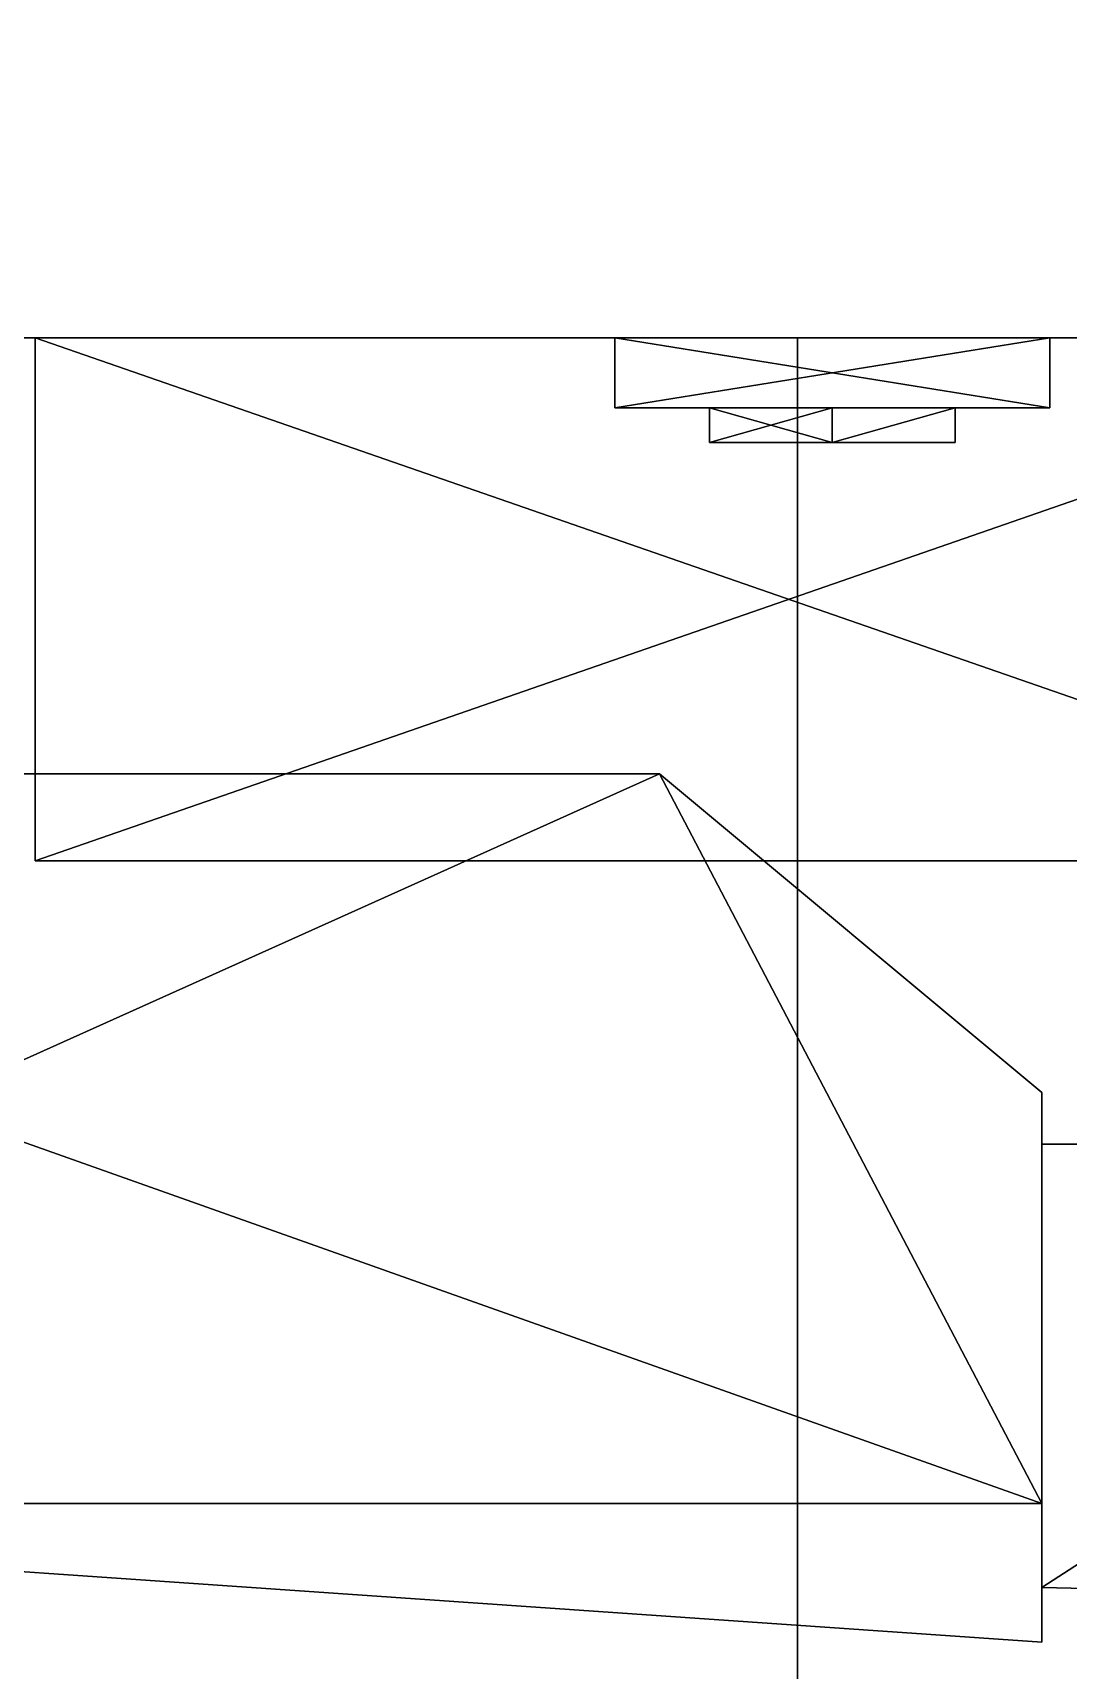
# Model space of a CAD drawing. Extents: x 0 to 2775, y -2341 to 0.
# Drawn here: x 658.07 to 687.77, y -894.54 to -847.58 of the extents above; entities that cross this region are included whole.
import ezdxf

# ---------------------------------------------------------------- set-up
doc = ezdxf.new("R2010")
doc.units = 0
for name, color, linetype in [('LAYER0', 7, 'CONTINUOUS'), ('LAYER101', 253, 'CONTINUOUS'), ('LAYER14', 7, 'CONTINUOUS'), ('LAYER15', 7, 'CONTINUOUS'), ('LAYER17', 7, 'CONTINUOUS'), ('LAYER50', 7, 'CONTINUOUS'), ('LAYER87', 253, 'CONTINUOUS'), ('LAYER89', 253, 'CONTINUOUS'), ('LAYER90', 253, 'CONTINUOUS'), ('LAYER92', 253, 'CONTINUOUS'), ('LAYER93', 253, 'CONTINUOUS'), ('LAYER95', 253, 'CONTINUOUS'), ('LAYER96', 253, 'CONTINUOUS'), ('LAYER98', 253, 'CONTINUOUS'), ('LAYER99', 253, 'CONTINUOUS')]:
    doc.layers.add(name, color=color, linetype=linetype)

msp = doc.modelspace()

# ---------------------------------------------------------------- linework, layer by layer
at = {"layer": 'LAYER0', "invisible_edges": 1}
for points in [[(2775, 0), (18, -2341), (18, 0), (2775, 0)], [(18, -2341), (2775, 0), (2775, -2341), (18, -2341)], [(2775, -2341, 5), (18, 0, 5), (18, -2341, 5), (2775, -2341, 5)], [(18, 0, 5), (2775, -2341, 5), (2775, 0, 5), (18, 0, 5)]]:
    msp.add_3dface(points, dxfattribs=at)
at = {"layer": 'LAYER101'}
for points in [[(628.0424, -868.8359, 2370.8), (629.5056, -889.7615, 2370.8), (687.011, -889.7615, 2370.8), (628.0424, -868.8359, 2370.8)], [(628.0424, -868.8359, 2370.8), (687.011, -889.7615, 2370.8), (676.0402, -868.8359, 2370.8), (628.0424, -868.8359, 2370.8)], [(628.0424, -868.8359, 2353.2), (628.0424, -868.8359, 2370.8), (676.0402, -868.8359, 2370.8), (628.0424, -868.8359, 2353.2)], [(628.0424, -868.8359, 2353.2), (676.0402, -868.8359, 2370.8), (676.0402, -868.8359, 2353.2), (628.0424, -868.8359, 2353.2)], [(629.5056, -889.7615, 2353.2), (628.0424, -868.8359, 2353.2), (676.0402, -868.8359, 2353.2), (629.5056, -889.7615, 2353.2)], [(629.5056, -889.7615, 2353.2), (676.0402, -868.8359, 2353.2), (687.011, -889.7615, 2353.2), (629.5056, -889.7615, 2353.2)], [(687.011, -889.7615, 2370.8), (687.011, -877.9783, 2370.8), (676.0402, -868.8359, 2370.8), (687.011, -889.7615, 2370.8)], [(687.011, -889.7615, 2353.2), (676.0402, -868.8359, 2353.2), (687.011, -877.9783, 2353.2), (687.011, -889.7615, 2353.2)], [(687.011, -877.9783, 2353.2), (676.0402, -868.8359, 2353.2), (676.0402, -868.8359, 2370.8), (687.011, -877.9783, 2353.2)], [(687.011, -877.9783, 2353.2), (676.0402, -868.8359, 2370.8), (687.011, -877.9783, 2370.8), (687.011, -877.9783, 2353.2)], [(687.011, -889.7615, 2370.8), (687.011, -889.7615, 2353.2), (687.011, -877.9783, 2370.8), (687.011, -889.7615, 2370.8)], [(687.011, -877.9783, 2370.8), (687.011, -889.7615, 2353.2), (687.011, -877.9783, 2353.2), (687.011, -877.9783, 2370.8)], [(687.011, -892.1699, 2368.7), (704.2454, -892.561, 2368.7), (706.6659, -879.4609, 2368.7), (687.011, -892.1699, 2368.7)], [(687.011, -892.1699, 2368.7), (706.6659, -879.4609, 2368.7), (687.011, -879.4609, 2368.7), (687.011, -892.1699, 2368.7)], [(704.2454, -892.561, 2355.3), (687.011, -892.1699, 2355.3), (706.6659, -879.4609, 2355.3), (704.2454, -892.561, 2355.3)], [(706.6659, -879.4609, 2355.3), (687.011, -892.1699, 2355.3), (687.011, -879.4609, 2355.3), (706.6659, -879.4609, 2355.3)], [(706.6659, -879.4609, 2355.3), (687.011, -879.4609, 2355.3), (706.6659, -879.4609, 2368.7), (706.6659, -879.4609, 2355.3)], [(706.6659, -879.4609, 2368.7), (687.011, -879.4609, 2355.3), (687.011, -879.4609, 2368.7), (706.6659, -879.4609, 2368.7)], [(687.011, -889.7615, 2354.6), (687.011, -893.7358, 2354.6), (629.5056, -889.7615, 2354.6), (687.011, -889.7615, 2354.6)], [(687.011, -893.7358, 2369.4), (687.011, -889.7615, 2369.4), (629.5056, -889.7615, 2369.4), (687.011, -893.7358, 2369.4)], [(687.011, -893.7358, 2369.4), (629.5056, -889.7615, 2369.4), (629.5056, -889.7615, 2354.6), (687.011, -893.7358, 2369.4)], [(687.011, -893.7358, 2369.4), (629.5056, -889.7615, 2354.6), (687.011, -893.7358, 2354.6), (687.011, -893.7358, 2369.4)], [(687.011, -889.7615, 2353.2), (687.011, -889.7615, 2354.6), (629.5056, -889.7615, 2354.6), (687.011, -889.7615, 2353.2)], [(687.011, -889.7615, 2353.2), (629.5056, -889.7615, 2354.6), (629.5056, -889.7615, 2353.2), (687.011, -889.7615, 2353.2)], [(629.5056, -889.7615, 2370.8), (629.5056, -889.7615, 2369.4), (687.011, -889.7615, 2370.8), (629.5056, -889.7615, 2370.8)], [(687.011, -889.7615, 2370.8), (629.5056, -889.7615, 2369.4), (687.011, -889.7615, 2369.4), (687.011, -889.7615, 2370.8)], [(687.011, -893.7358, 2369.4), (687.011, -893.7358, 2354.6), (687.011, -889.7615, 2369.4), (687.011, -893.7358, 2369.4)], [(687.011, -889.7615, 2369.4), (687.011, -893.7358, 2354.6), (687.011, -889.7615, 2354.6), (687.011, -889.7615, 2369.4)], [(704.2454, -892.561, 2355.3), (704.2454, -892.561, 2368.7), (687.011, -892.1699, 2368.7), (704.2454, -892.561, 2355.3)], [(704.2454, -892.561, 2355.3), (687.011, -892.1699, 2368.7), (687.011, -892.1699, 2355.3), (704.2454, -892.561, 2355.3)]]:
    msp.add_3dface(points, dxfattribs=at)
at = {"layer": 'LAYER14', "invisible_edges": 1}
for points in [[(168, -856.3369, 85), (718, -1485.667, 85), (168, -1485.667, 85), (168, -856.3369, 85)], [(718, -1485.667, 85), (168, -856.3369, 85), (718, -856.3369, 85), (718, -1485.667, 85)], [(168, -856.3369, 85), (718, -856.3369, 103), (718, -856.3369, 85), (168, -856.3369, 85)], [(718, -856.3369, 103), (168, -856.3369, 85), (168, -856.3369, 103), (718, -856.3369, 103)], [(718, -856.3369, 103), (168, -1485.667, 103), (718, -1485.667, 103), (718, -856.3369, 103)], [(168, -1485.667, 103), (718, -856.3369, 103), (168, -856.3369, 103), (168, -1485.667, 103)]]:
    msp.add_3dface(points, dxfattribs=at)
at = {"layer": 'LAYER15', "invisible_edges": 1}
for points in [[(680, -856.3369, 85), (680, -1485.667, 5), (680, -1485.667, 85), (680, -856.3369, 85)], [(680, -1485.667, 5), (680, -856.3369, 85), (680, -856.3369, 5), (680, -1485.667, 5)], [(698, -856.3369, 5), (680, -1485.667, 5), (680, -856.3369, 5), (698, -856.3369, 5)], [(680, -1485.667, 5), (698, -856.3369, 5), (698, -1485.667, 5), (680, -1485.667, 5)], [(680, -856.3369, 85), (698, -856.3369, 5), (680, -856.3369, 5), (680, -856.3369, 85)], [(698, -856.3369, 5), (680, -856.3369, 85), (698, -856.3369, 85), (698, -856.3369, 5)], [(698, -1485.667, 85), (680, -856.3369, 85), (680, -1485.667, 85), (698, -1485.667, 85)], [(680, -856.3369, 85), (698, -1485.667, 85), (698, -856.3369, 85), (680, -856.3369, 85)]]:
    msp.add_3dface(points, dxfattribs=at)
at = {"layer": 'LAYER17', "invisible_edges": 1}
for points in [[(168, -1485.667, 2464), (718, -856.3369, 2464), (168, -856.3369, 2464), (168, -1485.667, 2464)], [(718, -856.3369, 2464), (168, -1485.667, 2464), (718, -1485.667, 2464), (718, -856.3369, 2464)], [(168, -856.3369, 2446), (718, -856.3369, 2464), (718, -856.3369, 2446), (168, -856.3369, 2446)], [(718, -856.3369, 2464), (168, -856.3369, 2446), (168, -856.3369, 2464), (718, -856.3369, 2464)], [(718, -1485.667, 2446), (168, -856.3369, 2446), (718, -856.3369, 2446), (718, -1485.667, 2446)], [(168, -856.3369, 2446), (718, -1485.667, 2446), (168, -1485.667, 2446), (168, -856.3369, 2446)]]:
    msp.add_3dface(points, dxfattribs=at)
at = {"layer": 'LAYER50', "invisible_edges": 1}
for points in [[(168, -856.334, 5), (718, -838.334, 5), (718, -856.334, 5), (168, -856.334, 5)], [(718, -838.334, 5), (168, -856.334, 5), (168, -838.334, 5), (718, -838.334, 5)], [(168, -838.334, 2465), (718, -856.334, 2465), (718, -838.334, 2465), (168, -838.334, 2465)], [(718, -856.334, 2465), (168, -838.334, 2465), (168, -856.334, 2465), (718, -856.334, 2465)], [(718, -856.334, 2465), (168, -856.334, 5), (718, -856.334, 5), (718, -856.334, 2465)], [(168, -856.334, 5), (718, -856.334, 2465), (168, -856.334, 2465), (168, -856.334, 5)]]:
    msp.add_3dface(points, dxfattribs=at)
at = {"layer": 'LAYER87'}
for points in [[(701.3636, -856.3359, 182), (701.3636, -871.3359, 182), (658.1428, -856.3359, 182), (701.3636, -856.3359, 182)], [(658.1428, -856.3359, 182), (701.3636, -871.3359, 182), (658.1428, -871.3359, 182), (658.1428, -856.3359, 182)], [(658.1428, -856.3359, 182), (658.1428, -871.3359, 182), (658.1428, -856.3359, 194), (658.1428, -856.3359, 182)], [(658.1428, -856.3359, 194), (658.1428, -871.3359, 182), (658.1428, -871.3359, 194), (658.1428, -856.3359, 194)], [(658.1428, -856.3359, 194), (658.1428, -871.3359, 194), (701.3636, -856.3359, 194), (658.1428, -856.3359, 194)], [(701.3636, -856.3359, 194), (658.1428, -871.3359, 194), (701.3636, -871.3359, 194), (701.3636, -856.3359, 194)], [(687.2338, -858.3359, 211), (687.2338, -856.3359, 211), (674.7662, -856.3359, 211), (687.2338, -858.3359, 211)], [(687.2338, -858.3359, 211), (674.7662, -856.3359, 211), (674.7662, -858.3359, 211), (687.2338, -858.3359, 211)], [(674.7662, -858.3359, 211), (674.7662, -856.3359, 211), (674.7662, -856.3359, 165), (674.7662, -858.3359, 211)], [(674.7662, -858.3359, 211), (674.7662, -856.3359, 165), (674.7662, -858.3359, 165), (674.7662, -858.3359, 211)], [(674.7662, -858.3359, 165), (674.7662, -856.3359, 165), (687.2338, -856.3359, 165), (674.7662, -858.3359, 165)], [(674.7662, -858.3359, 165), (687.2338, -856.3359, 165), (687.2338, -858.3359, 165), (674.7662, -858.3359, 165)], [(687.2338, -856.3359, 165), (687.2338, -856.3359, 211), (687.2338, -858.3359, 211), (687.2338, -856.3359, 165)], [(687.2338, -856.3359, 165), (687.2338, -858.3359, 211), (687.2338, -858.3359, 165), (687.2338, -856.3359, 165)], [(687.2338, -858.3359, 165), (687.2338, -858.3359, 211), (674.7662, -858.3359, 211), (687.2338, -858.3359, 165)], [(687.2338, -858.3359, 165), (674.7662, -858.3359, 211), (674.7662, -858.3359, 165), (687.2338, -858.3359, 165)], [(681, -859.3359, 199.76), (677.4758, -859.3359, 204), (681, -858.3359, 199.76), (681, -859.3359, 199.76)], [(681, -858.3359, 199.76), (677.4758, -859.3359, 204), (677.4758, -858.3359, 204), (681, -858.3359, 199.76)], [(677.4758, -859.3359, 204), (681, -859.3359, 208.24), (677.4758, -858.3359, 204), (677.4758, -859.3359, 204)], [(677.4758, -858.3359, 204), (681, -859.3359, 208.24), (681, -858.3359, 208.24), (677.4758, -858.3359, 204)], [(681, -858.3359, 208.24), (677.4758, -858.3359, 204), (681, -858.3359, 199.76), (681, -858.3359, 208.24)], [(681, -859.3359, 167.76), (677.4758, -859.3359, 172), (681, -858.3359, 167.76), (681, -859.3359, 167.76)], [(681, -858.3359, 167.76), (677.4758, -859.3359, 172), (677.4758, -858.3359, 172), (681, -858.3359, 167.76)], [(677.4758, -859.3359, 172), (681, -859.3359, 176.24), (677.4758, -858.3359, 172), (677.4758, -859.3359, 172)], [(677.4758, -858.3359, 172), (681, -859.3359, 176.24), (681, -858.3359, 176.24), (677.4758, -858.3359, 172)], [(681, -858.3359, 176.24), (677.4758, -858.3359, 172), (681, -858.3359, 167.76), (681, -858.3359, 176.24)], [(684.5242, -859.3359, 204), (681, -859.3359, 199.76), (684.5242, -858.3359, 204), (684.5242, -859.3359, 204)], [(684.5242, -858.3359, 204), (681, -859.3359, 199.76), (681, -858.3359, 199.76), (684.5242, -858.3359, 204)], [(681, -858.3359, 208.24), (681, -858.3359, 199.76), (684.5242, -858.3359, 204), (681, -858.3359, 208.24)], [(681, -858.3359, 208.24), (681, -859.3359, 208.24), (684.5242, -858.3359, 204), (681, -858.3359, 208.24)], [(684.5242, -858.3359, 204), (681, -859.3359, 208.24), (684.5242, -859.3359, 204), (684.5242, -858.3359, 204)], [(684.5242, -859.3359, 172), (681, -859.3359, 167.76), (684.5242, -858.3359, 172), (684.5242, -859.3359, 172)], [(684.5242, -858.3359, 172), (681, -859.3359, 167.76), (681, -858.3359, 167.76), (684.5242, -858.3359, 172)], [(681, -858.3359, 176.24), (681, -858.3359, 167.76), (684.5242, -858.3359, 172), (681, -858.3359, 176.24)], [(681, -858.3359, 176.24), (681, -859.3359, 176.24), (684.5242, -858.3359, 172), (681, -858.3359, 176.24)], [(684.5242, -858.3359, 172), (681, -859.3359, 176.24), (684.5242, -859.3359, 172), (684.5242, -858.3359, 172)], [(681, -859.3359, 208.24), (677.4758, -859.3359, 204), (684.5242, -859.3359, 204), (681, -859.3359, 208.24)], [(684.5242, -859.3359, 204), (677.4758, -859.3359, 204), (681, -859.3359, 199.76), (684.5242, -859.3359, 204)], [(681, -859.3359, 176.24), (677.4758, -859.3359, 172), (684.5242, -859.3359, 172), (681, -859.3359, 176.24)], [(684.5242, -859.3359, 172), (677.4758, -859.3359, 172), (681, -859.3359, 167.76), (684.5242, -859.3359, 172)], [(701.3636, -871.3359, 182), (701.3636, -871.3359, 194), (658.1428, -871.3359, 182), (701.3636, -871.3359, 182)], [(658.1428, -871.3359, 182), (701.3636, -871.3359, 194), (658.1428, -871.3359, 194), (658.1428, -871.3359, 182)]]:
    msp.add_3dface(points, dxfattribs=at)
at = {"layer": 'LAYER89'}
for points in [[(628.0424, -868.8359, 196.8), (629.5056, -889.7615, 196.8), (687.011, -889.7615, 196.8), (628.0424, -868.8359, 196.8)], [(628.0424, -868.8359, 196.8), (687.011, -889.7615, 196.8), (676.0402, -868.8359, 196.8), (628.0424, -868.8359, 196.8)], [(628.0424, -868.8359, 179.2), (628.0424, -868.8359, 196.8), (676.0402, -868.8359, 196.8), (628.0424, -868.8359, 179.2)], [(628.0424, -868.8359, 179.2), (676.0402, -868.8359, 196.8), (676.0402, -868.8359, 179.2), (628.0424, -868.8359, 179.2)], [(629.5056, -889.7615, 179.2), (628.0424, -868.8359, 179.2), (676.0402, -868.8359, 179.2), (629.5056, -889.7615, 179.2)], [(629.5056, -889.7615, 179.2), (676.0402, -868.8359, 179.2), (687.011, -889.7615, 179.2), (629.5056, -889.7615, 179.2)], [(687.011, -889.7615, 196.8), (687.011, -877.9783, 196.8), (676.0402, -868.8359, 196.8), (687.011, -889.7615, 196.8)], [(687.011, -889.7615, 179.2), (676.0402, -868.8359, 179.2), (687.011, -877.9783, 179.2), (687.011, -889.7615, 179.2)], [(687.011, -877.9783, 179.2), (676.0402, -868.8359, 179.2), (676.0402, -868.8359, 196.8), (687.011, -877.9783, 179.2)], [(687.011, -877.9783, 179.2), (676.0402, -868.8359, 196.8), (687.011, -877.9783, 196.8), (687.011, -877.9783, 179.2)], [(687.011, -889.7615, 196.8), (687.011, -889.7615, 179.2), (687.011, -877.9783, 196.8), (687.011, -889.7615, 196.8)], [(687.011, -877.9783, 196.8), (687.011, -889.7615, 179.2), (687.011, -877.9783, 179.2), (687.011, -877.9783, 196.8)], [(687.011, -892.1699, 194.7), (704.2454, -892.561, 194.7), (706.6659, -879.4609, 194.7), (687.011, -892.1699, 194.7)], [(687.011, -892.1699, 194.7), (706.6659, -879.4609, 194.7), (687.011, -879.4609, 194.7), (687.011, -892.1699, 194.7)], [(704.2454, -892.561, 181.3), (687.011, -892.1699, 181.3), (706.6659, -879.4609, 181.3), (704.2454, -892.561, 181.3)], [(706.6659, -879.4609, 181.3), (687.011, -892.1699, 181.3), (687.011, -879.4609, 181.3), (706.6659, -879.4609, 181.3)], [(706.6659, -879.4609, 181.3), (687.011, -879.4609, 181.3), (706.6659, -879.4609, 194.7), (706.6659, -879.4609, 181.3)], [(706.6659, -879.4609, 194.7), (687.011, -879.4609, 181.3), (687.011, -879.4609, 194.7), (706.6659, -879.4609, 194.7)], [(687.011, -889.7615, 180.6), (687.011, -893.7358, 180.6), (629.5056, -889.7615, 180.6), (687.011, -889.7615, 180.6)], [(687.011, -893.7358, 195.4), (687.011, -889.7615, 195.4), (629.5056, -889.7615, 195.4), (687.011, -893.7358, 195.4)], [(687.011, -893.7358, 195.4), (629.5056, -889.7615, 195.4), (629.5056, -889.7615, 180.6), (687.011, -893.7358, 195.4)], [(687.011, -893.7358, 195.4), (629.5056, -889.7615, 180.6), (687.011, -893.7358, 180.6), (687.011, -893.7358, 195.4)], [(687.011, -889.7615, 179.2), (687.011, -889.7615, 180.6), (629.5056, -889.7615, 180.6), (687.011, -889.7615, 179.2)], [(687.011, -889.7615, 179.2), (629.5056, -889.7615, 180.6), (629.5056, -889.7615, 179.2), (687.011, -889.7615, 179.2)], [(629.5056, -889.7615, 196.8), (629.5056, -889.7615, 195.4), (687.011, -889.7615, 196.8), (629.5056, -889.7615, 196.8)], [(687.011, -889.7615, 196.8), (629.5056, -889.7615, 195.4), (687.011, -889.7615, 195.4), (687.011, -889.7615, 196.8)], [(687.011, -893.7358, 195.4), (687.011, -893.7358, 180.6), (687.011, -889.7615, 195.4), (687.011, -893.7358, 195.4)], [(687.011, -889.7615, 195.4), (687.011, -893.7358, 180.6), (687.011, -889.7615, 180.6), (687.011, -889.7615, 195.4)], [(704.2454, -892.561, 181.3), (704.2454, -892.561, 194.7), (687.011, -892.1699, 194.7), (704.2454, -892.561, 181.3)], [(704.2454, -892.561, 181.3), (687.011, -892.1699, 194.7), (687.011, -892.1699, 181.3), (704.2454, -892.561, 181.3)]]:
    msp.add_3dface(points, dxfattribs=at)
at = {"layer": 'LAYER90'}
for points in [[(701.3636, -856.3359, 725.5), (701.3636, -871.3359, 725.5), (658.1428, -856.3359, 725.5), (701.3636, -856.3359, 725.5)], [(658.1428, -856.3359, 725.5), (701.3636, -871.3359, 725.5), (658.1428, -871.3359, 725.5), (658.1428, -856.3359, 725.5)], [(658.1428, -856.3359, 725.5), (658.1428, -871.3359, 725.5), (658.1428, -856.3359, 737.5), (658.1428, -856.3359, 725.5)], [(658.1428, -856.3359, 737.5), (658.1428, -871.3359, 725.5), (658.1428, -871.3359, 737.5), (658.1428, -856.3359, 737.5)], [(658.1428, -856.3359, 737.5), (658.1428, -871.3359, 737.5), (701.3636, -856.3359, 737.5), (658.1428, -856.3359, 737.5)], [(701.3636, -856.3359, 737.5), (658.1428, -871.3359, 737.5), (701.3636, -871.3359, 737.5), (701.3636, -856.3359, 737.5)], [(687.2338, -858.3359, 754.5), (687.2338, -856.3359, 754.5), (674.7662, -856.3359, 754.5), (687.2338, -858.3359, 754.5)], [(687.2338, -858.3359, 754.5), (674.7662, -856.3359, 754.5), (674.7662, -858.3359, 754.5), (687.2338, -858.3359, 754.5)], [(674.7662, -858.3359, 754.5), (674.7662, -856.3359, 754.5), (674.7662, -856.3359, 708.5), (674.7662, -858.3359, 754.5)], [(674.7662, -858.3359, 754.5), (674.7662, -856.3359, 708.5), (674.7662, -858.3359, 708.5), (674.7662, -858.3359, 754.5)], [(674.7662, -858.3359, 708.5), (674.7662, -856.3359, 708.5), (687.2338, -856.3359, 708.5), (674.7662, -858.3359, 708.5)], [(674.7662, -858.3359, 708.5), (687.2338, -856.3359, 708.5), (687.2338, -858.3359, 708.5), (674.7662, -858.3359, 708.5)], [(687.2338, -856.3359, 708.5), (687.2338, -856.3359, 754.5), (687.2338, -858.3359, 754.5), (687.2338, -856.3359, 708.5)], [(687.2338, -856.3359, 708.5), (687.2338, -858.3359, 754.5), (687.2338, -858.3359, 708.5), (687.2338, -856.3359, 708.5)], [(687.2338, -858.3359, 708.5), (687.2338, -858.3359, 754.5), (674.7662, -858.3359, 754.5), (687.2338, -858.3359, 708.5)], [(687.2338, -858.3359, 708.5), (674.7662, -858.3359, 754.5), (674.7662, -858.3359, 708.5), (687.2338, -858.3359, 708.5)], [(681, -859.3359, 743.26), (677.4758, -859.3359, 747.5), (681, -858.3359, 743.26), (681, -859.3359, 743.26)], [(681, -858.3359, 743.26), (677.4758, -859.3359, 747.5), (677.4758, -858.3359, 747.5), (681, -858.3359, 743.26)], [(677.4758, -859.3359, 747.5), (681, -859.3359, 751.74), (677.4758, -858.3359, 747.5), (677.4758, -859.3359, 747.5)], [(677.4758, -858.3359, 747.5), (681, -859.3359, 751.74), (681, -858.3359, 751.74), (677.4758, -858.3359, 747.5)], [(681, -858.3359, 751.74), (677.4758, -858.3359, 747.5), (681, -858.3359, 743.26), (681, -858.3359, 751.74)], [(681, -859.3359, 711.26), (677.4758, -859.3359, 715.5), (681, -858.3359, 711.26), (681, -859.3359, 711.26)], [(681, -858.3359, 711.26), (677.4758, -859.3359, 715.5), (677.4758, -858.3359, 715.5), (681, -858.3359, 711.26)], [(677.4758, -859.3359, 715.5), (681, -859.3359, 719.74), (677.4758, -858.3359, 715.5), (677.4758, -859.3359, 715.5)], [(677.4758, -858.3359, 715.5), (681, -859.3359, 719.74), (681, -858.3359, 719.74), (677.4758, -858.3359, 715.5)], [(681, -858.3359, 719.74), (677.4758, -858.3359, 715.5), (681, -858.3359, 711.26), (681, -858.3359, 719.74)], [(684.5242, -859.3359, 747.5), (681, -859.3359, 743.26), (684.5242, -858.3359, 747.5), (684.5242, -859.3359, 747.5)], [(684.5242, -858.3359, 747.5), (681, -859.3359, 743.26), (681, -858.3359, 743.26), (684.5242, -858.3359, 747.5)], [(681, -858.3359, 751.74), (681, -858.3359, 743.26), (684.5242, -858.3359, 747.5), (681, -858.3359, 751.74)], [(681, -858.3359, 751.74), (681, -859.3359, 751.74), (684.5242, -858.3359, 747.5), (681, -858.3359, 751.74)], [(684.5242, -858.3359, 747.5), (681, -859.3359, 751.74), (684.5242, -859.3359, 747.5), (684.5242, -858.3359, 747.5)], [(684.5242, -859.3359, 715.5), (681, -859.3359, 711.26), (684.5242, -858.3359, 715.5), (684.5242, -859.3359, 715.5)], [(684.5242, -858.3359, 715.5), (681, -859.3359, 711.26), (681, -858.3359, 711.26), (684.5242, -858.3359, 715.5)], [(681, -858.3359, 719.74), (681, -858.3359, 711.26), (684.5242, -858.3359, 715.5), (681, -858.3359, 719.74)], [(681, -858.3359, 719.74), (681, -859.3359, 719.74), (684.5242, -858.3359, 715.5), (681, -858.3359, 719.74)], [(684.5242, -858.3359, 715.5), (681, -859.3359, 719.74), (684.5242, -859.3359, 715.5), (684.5242, -858.3359, 715.5)], [(681, -859.3359, 751.74), (677.4758, -859.3359, 747.5), (684.5242, -859.3359, 747.5), (681, -859.3359, 751.74)], [(684.5242, -859.3359, 747.5), (677.4758, -859.3359, 747.5), (681, -859.3359, 743.26), (684.5242, -859.3359, 747.5)], [(681, -859.3359, 719.74), (677.4758, -859.3359, 715.5), (684.5242, -859.3359, 715.5), (681, -859.3359, 719.74)], [(684.5242, -859.3359, 715.5), (677.4758, -859.3359, 715.5), (681, -859.3359, 711.26), (684.5242, -859.3359, 715.5)], [(701.3636, -871.3359, 725.5), (701.3636, -871.3359, 737.5), (658.1428, -871.3359, 725.5), (701.3636, -871.3359, 725.5)], [(658.1428, -871.3359, 725.5), (701.3636, -871.3359, 737.5), (658.1428, -871.3359, 737.5), (658.1428, -871.3359, 725.5)]]:
    msp.add_3dface(points, dxfattribs=at)
at = {"layer": 'LAYER92'}
for points in [[(628.0424, -868.8359, 740.3), (629.5056, -889.7615, 740.3), (687.011, -889.7615, 740.3), (628.0424, -868.8359, 740.3)], [(628.0424, -868.8359, 740.3), (687.011, -889.7615, 740.3), (676.0402, -868.8359, 740.3), (628.0424, -868.8359, 740.3)], [(628.0424, -868.8359, 722.7), (628.0424, -868.8359, 740.3), (676.0402, -868.8359, 740.3), (628.0424, -868.8359, 722.7)], [(628.0424, -868.8359, 722.7), (676.0402, -868.8359, 740.3), (676.0402, -868.8359, 722.7), (628.0424, -868.8359, 722.7)], [(629.5056, -889.7615, 722.7), (628.0424, -868.8359, 722.7), (676.0402, -868.8359, 722.7), (629.5056, -889.7615, 722.7)], [(629.5056, -889.7615, 722.7), (676.0402, -868.8359, 722.7), (687.011, -889.7615, 722.7), (629.5056, -889.7615, 722.7)], [(687.011, -889.7615, 740.3), (687.011, -877.9783, 740.3), (676.0402, -868.8359, 740.3), (687.011, -889.7615, 740.3)], [(687.011, -889.7615, 722.7), (676.0402, -868.8359, 722.7), (687.011, -877.9783, 722.7), (687.011, -889.7615, 722.7)], [(687.011, -877.9783, 722.7), (676.0402, -868.8359, 722.7), (676.0402, -868.8359, 740.3), (687.011, -877.9783, 722.7)], [(687.011, -877.9783, 722.7), (676.0402, -868.8359, 740.3), (687.011, -877.9783, 740.3), (687.011, -877.9783, 722.7)], [(687.011, -889.7615, 740.3), (687.011, -889.7615, 722.7), (687.011, -877.9783, 740.3), (687.011, -889.7615, 740.3)], [(687.011, -877.9783, 740.3), (687.011, -889.7615, 722.7), (687.011, -877.9783, 722.7), (687.011, -877.9783, 740.3)], [(687.011, -892.1699, 738.2), (704.2454, -892.561, 738.2), (706.6659, -879.4609, 738.2), (687.011, -892.1699, 738.2)], [(687.011, -892.1699, 738.2), (706.6659, -879.4609, 738.2), (687.011, -879.4609, 738.2), (687.011, -892.1699, 738.2)], [(704.2454, -892.561, 724.8), (687.011, -892.1699, 724.8), (706.6659, -879.4609, 724.8), (704.2454, -892.561, 724.8)], [(706.6659, -879.4609, 724.8), (687.011, -892.1699, 724.8), (687.011, -879.4609, 724.8), (706.6659, -879.4609, 724.8)], [(706.6659, -879.4609, 724.8), (687.011, -879.4609, 724.8), (706.6659, -879.4609, 738.2), (706.6659, -879.4609, 724.8)], [(706.6659, -879.4609, 738.2), (687.011, -879.4609, 724.8), (687.011, -879.4609, 738.2), (706.6659, -879.4609, 738.2)], [(687.011, -889.7615, 724.1), (687.011, -893.7358, 724.1), (629.5056, -889.7615, 724.1), (687.011, -889.7615, 724.1)], [(687.011, -893.7358, 738.9), (687.011, -889.7615, 738.9), (629.5056, -889.7615, 738.9), (687.011, -893.7358, 738.9)], [(687.011, -893.7358, 738.9), (629.5056, -889.7615, 738.9), (629.5056, -889.7615, 724.1), (687.011, -893.7358, 738.9)], [(687.011, -893.7358, 738.9), (629.5056, -889.7615, 724.1), (687.011, -893.7358, 724.1), (687.011, -893.7358, 738.9)], [(687.011, -889.7615, 722.7), (687.011, -889.7615, 724.1), (629.5056, -889.7615, 724.1), (687.011, -889.7615, 722.7)], [(687.011, -889.7615, 722.7), (629.5056, -889.7615, 724.1), (629.5056, -889.7615, 722.7), (687.011, -889.7615, 722.7)], [(629.5056, -889.7615, 740.3), (629.5056, -889.7615, 738.9), (687.011, -889.7615, 740.3), (629.5056, -889.7615, 740.3)], [(687.011, -889.7615, 740.3), (629.5056, -889.7615, 738.9), (687.011, -889.7615, 738.9), (687.011, -889.7615, 740.3)], [(687.011, -893.7358, 738.9), (687.011, -893.7358, 724.1), (687.011, -889.7615, 738.9), (687.011, -893.7358, 738.9)], [(687.011, -889.7615, 738.9), (687.011, -893.7358, 724.1), (687.011, -889.7615, 724.1), (687.011, -889.7615, 738.9)], [(704.2454, -892.561, 724.8), (704.2454, -892.561, 738.2), (687.011, -892.1699, 738.2), (704.2454, -892.561, 724.8)], [(704.2454, -892.561, 724.8), (687.011, -892.1699, 738.2), (687.011, -892.1699, 724.8), (704.2454, -892.561, 724.8)]]:
    msp.add_3dface(points, dxfattribs=at)
at = {"layer": 'LAYER93'}
for points in [[(701.3636, -856.3359, 1269), (701.3636, -871.3359, 1269), (658.1428, -856.3359, 1269), (701.3636, -856.3359, 1269)], [(658.1428, -856.3359, 1269), (701.3636, -871.3359, 1269), (658.1428, -871.3359, 1269), (658.1428, -856.3359, 1269)], [(658.1428, -856.3359, 1269), (658.1428, -871.3359, 1269), (658.1428, -856.3359, 1281), (658.1428, -856.3359, 1269)], [(658.1428, -856.3359, 1281), (658.1428, -871.3359, 1269), (658.1428, -871.3359, 1281), (658.1428, -856.3359, 1281)], [(658.1428, -856.3359, 1281), (658.1428, -871.3359, 1281), (701.3636, -856.3359, 1281), (658.1428, -856.3359, 1281)], [(701.3636, -856.3359, 1281), (658.1428, -871.3359, 1281), (701.3636, -871.3359, 1281), (701.3636, -856.3359, 1281)], [(687.2338, -858.3359, 1298), (687.2338, -856.3359, 1298), (674.7662, -856.3359, 1298), (687.2338, -858.3359, 1298)], [(687.2338, -858.3359, 1298), (674.7662, -856.3359, 1298), (674.7662, -858.3359, 1298), (687.2338, -858.3359, 1298)], [(674.7662, -858.3359, 1298), (674.7662, -856.3359, 1298), (674.7662, -856.3359, 1252), (674.7662, -858.3359, 1298)], [(674.7662, -858.3359, 1298), (674.7662, -856.3359, 1252), (674.7662, -858.3359, 1252), (674.7662, -858.3359, 1298)], [(674.7662, -858.3359, 1252), (674.7662, -856.3359, 1252), (687.2338, -856.3359, 1252), (674.7662, -858.3359, 1252)], [(674.7662, -858.3359, 1252), (687.2338, -856.3359, 1252), (687.2338, -858.3359, 1252), (674.7662, -858.3359, 1252)], [(687.2338, -856.3359, 1252), (687.2338, -856.3359, 1298), (687.2338, -858.3359, 1298), (687.2338, -856.3359, 1252)], [(687.2338, -856.3359, 1252), (687.2338, -858.3359, 1298), (687.2338, -858.3359, 1252), (687.2338, -856.3359, 1252)], [(687.2338, -858.3359, 1252), (687.2338, -858.3359, 1298), (674.7662, -858.3359, 1298), (687.2338, -858.3359, 1252)], [(687.2338, -858.3359, 1252), (674.7662, -858.3359, 1298), (674.7662, -858.3359, 1252), (687.2338, -858.3359, 1252)], [(681, -859.3359, 1286.76), (677.4758, -859.3359, 1291), (681, -858.3359, 1286.76), (681, -859.3359, 1286.76)], [(681, -858.3359, 1286.76), (677.4758, -859.3359, 1291), (677.4758, -858.3359, 1291), (681, -858.3359, 1286.76)], [(677.4758, -859.3359, 1291), (681, -859.3359, 1295.24), (677.4758, -858.3359, 1291), (677.4758, -859.3359, 1291)], [(677.4758, -858.3359, 1291), (681, -859.3359, 1295.24), (681, -858.3359, 1295.24), (677.4758, -858.3359, 1291)], [(681, -858.3359, 1295.24), (677.4758, -858.3359, 1291), (681, -858.3359, 1286.76), (681, -858.3359, 1295.24)], [(681, -859.3359, 1254.76), (677.4758, -859.3359, 1259), (681, -858.3359, 1254.76), (681, -859.3359, 1254.76)], [(681, -858.3359, 1254.76), (677.4758, -859.3359, 1259), (677.4758, -858.3359, 1259), (681, -858.3359, 1254.76)], [(677.4758, -859.3359, 1259), (681, -859.3359, 1263.24), (677.4758, -858.3359, 1259), (677.4758, -859.3359, 1259)], [(677.4758, -858.3359, 1259), (681, -859.3359, 1263.24), (681, -858.3359, 1263.24), (677.4758, -858.3359, 1259)], [(681, -858.3359, 1263.24), (677.4758, -858.3359, 1259), (681, -858.3359, 1254.76), (681, -858.3359, 1263.24)], [(684.5242, -859.3359, 1291), (681, -859.3359, 1286.76), (684.5242, -858.3359, 1291), (684.5242, -859.3359, 1291)], [(684.5242, -858.3359, 1291), (681, -859.3359, 1286.76), (681, -858.3359, 1286.76), (684.5242, -858.3359, 1291)], [(681, -858.3359, 1295.24), (681, -858.3359, 1286.76), (684.5242, -858.3359, 1291), (681, -858.3359, 1295.24)], [(681, -858.3359, 1295.24), (681, -859.3359, 1295.24), (684.5242, -858.3359, 1291), (681, -858.3359, 1295.24)], [(684.5242, -858.3359, 1291), (681, -859.3359, 1295.24), (684.5242, -859.3359, 1291), (684.5242, -858.3359, 1291)], [(684.5242, -859.3359, 1259), (681, -859.3359, 1254.76), (684.5242, -858.3359, 1259), (684.5242, -859.3359, 1259)], [(684.5242, -858.3359, 1259), (681, -859.3359, 1254.76), (681, -858.3359, 1254.76), (684.5242, -858.3359, 1259)], [(681, -858.3359, 1263.24), (681, -858.3359, 1254.76), (684.5242, -858.3359, 1259), (681, -858.3359, 1263.24)], [(681, -858.3359, 1263.24), (681, -859.3359, 1263.24), (684.5242, -858.3359, 1259), (681, -858.3359, 1263.24)], [(684.5242, -858.3359, 1259), (681, -859.3359, 1263.24), (684.5242, -859.3359, 1259), (684.5242, -858.3359, 1259)], [(681, -859.3359, 1295.24), (677.4758, -859.3359, 1291), (684.5242, -859.3359, 1291), (681, -859.3359, 1295.24)], [(684.5242, -859.3359, 1291), (677.4758, -859.3359, 1291), (681, -859.3359, 1286.76), (684.5242, -859.3359, 1291)], [(681, -859.3359, 1263.24), (677.4758, -859.3359, 1259), (684.5242, -859.3359, 1259), (681, -859.3359, 1263.24)], [(684.5242, -859.3359, 1259), (677.4758, -859.3359, 1259), (681, -859.3359, 1254.76), (684.5242, -859.3359, 1259)], [(701.3636, -871.3359, 1269), (701.3636, -871.3359, 1281), (658.1428, -871.3359, 1269), (701.3636, -871.3359, 1269)], [(658.1428, -871.3359, 1269), (701.3636, -871.3359, 1281), (658.1428, -871.3359, 1281), (658.1428, -871.3359, 1269)]]:
    msp.add_3dface(points, dxfattribs=at)
at = {"layer": 'LAYER95'}
for points in [[(628.0424, -868.8359, 1283.8), (629.5056, -889.7615, 1283.8), (687.011, -889.7615, 1283.8), (628.0424, -868.8359, 1283.8)], [(628.0424, -868.8359, 1283.8), (687.011, -889.7615, 1283.8), (676.0402, -868.8359, 1283.8), (628.0424, -868.8359, 1283.8)], [(628.0424, -868.8359, 1266.2), (628.0424, -868.8359, 1283.8), (676.0402, -868.8359, 1283.8), (628.0424, -868.8359, 1266.2)], [(628.0424, -868.8359, 1266.2), (676.0402, -868.8359, 1283.8), (676.0402, -868.8359, 1266.2), (628.0424, -868.8359, 1266.2)], [(629.5056, -889.7615, 1266.2), (628.0424, -868.8359, 1266.2), (676.0402, -868.8359, 1266.2), (629.5056, -889.7615, 1266.2)], [(629.5056, -889.7615, 1266.2), (676.0402, -868.8359, 1266.2), (687.011, -889.7615, 1266.2), (629.5056, -889.7615, 1266.2)], [(687.011, -889.7615, 1283.8), (687.011, -877.9783, 1283.8), (676.0402, -868.8359, 1283.8), (687.011, -889.7615, 1283.8)], [(687.011, -889.7615, 1266.2), (676.0402, -868.8359, 1266.2), (687.011, -877.9783, 1266.2), (687.011, -889.7615, 1266.2)], [(687.011, -877.9783, 1266.2), (676.0402, -868.8359, 1266.2), (676.0402, -868.8359, 1283.8), (687.011, -877.9783, 1266.2)], [(687.011, -877.9783, 1266.2), (676.0402, -868.8359, 1283.8), (687.011, -877.9783, 1283.8), (687.011, -877.9783, 1266.2)], [(687.011, -889.7615, 1283.8), (687.011, -889.7615, 1266.2), (687.011, -877.9783, 1283.8), (687.011, -889.7615, 1283.8)], [(687.011, -877.9783, 1283.8), (687.011, -889.7615, 1266.2), (687.011, -877.9783, 1266.2), (687.011, -877.9783, 1283.8)], [(687.011, -892.1699, 1281.7), (704.2454, -892.561, 1281.7), (706.6659, -879.4609, 1281.7), (687.011, -892.1699, 1281.7)], [(687.011, -892.1699, 1281.7), (706.6659, -879.4609, 1281.7), (687.011, -879.4609, 1281.7), (687.011, -892.1699, 1281.7)], [(704.2454, -892.561, 1268.3), (687.011, -892.1699, 1268.3), (706.6659, -879.4609, 1268.3), (704.2454, -892.561, 1268.3)], [(706.6659, -879.4609, 1268.3), (687.011, -892.1699, 1268.3), (687.011, -879.4609, 1268.3), (706.6659, -879.4609, 1268.3)], [(706.6659, -879.4609, 1268.3), (687.011, -879.4609, 1268.3), (706.6659, -879.4609, 1281.7), (706.6659, -879.4609, 1268.3)], [(706.6659, -879.4609, 1281.7), (687.011, -879.4609, 1268.3), (687.011, -879.4609, 1281.7), (706.6659, -879.4609, 1281.7)], [(687.011, -889.7615, 1267.6), (687.011, -893.7358, 1267.6), (629.5056, -889.7615, 1267.6), (687.011, -889.7615, 1267.6)], [(687.011, -893.7358, 1282.4), (687.011, -889.7615, 1282.4), (629.5056, -889.7615, 1282.4), (687.011, -893.7358, 1282.4)], [(687.011, -893.7358, 1282.4), (629.5056, -889.7615, 1282.4), (629.5056, -889.7615, 1267.6), (687.011, -893.7358, 1282.4)], [(687.011, -893.7358, 1282.4), (629.5056, -889.7615, 1267.6), (687.011, -893.7358, 1267.6), (687.011, -893.7358, 1282.4)], [(687.011, -889.7615, 1266.2), (687.011, -889.7615, 1267.6), (629.5056, -889.7615, 1267.6), (687.011, -889.7615, 1266.2)], [(687.011, -889.7615, 1266.2), (629.5056, -889.7615, 1267.6), (629.5056, -889.7615, 1266.2), (687.011, -889.7615, 1266.2)], [(629.5056, -889.7615, 1283.8), (629.5056, -889.7615, 1282.4), (687.011, -889.7615, 1283.8), (629.5056, -889.7615, 1283.8)], [(687.011, -889.7615, 1283.8), (629.5056, -889.7615, 1282.4), (687.011, -889.7615, 1282.4), (687.011, -889.7615, 1283.8)], [(687.011, -893.7358, 1282.4), (687.011, -893.7358, 1267.6), (687.011, -889.7615, 1282.4), (687.011, -893.7358, 1282.4)], [(687.011, -889.7615, 1282.4), (687.011, -893.7358, 1267.6), (687.011, -889.7615, 1267.6), (687.011, -889.7615, 1282.4)], [(704.2454, -892.561, 1268.3), (704.2454, -892.561, 1281.7), (687.011, -892.1699, 1281.7), (704.2454, -892.561, 1268.3)], [(704.2454, -892.561, 1268.3), (687.011, -892.1699, 1281.7), (687.011, -892.1699, 1268.3), (704.2454, -892.561, 1268.3)]]:
    msp.add_3dface(points, dxfattribs=at)
at = {"layer": 'LAYER96'}
for points in [[(701.3636, -856.3359, 1812.5), (701.3636, -871.3359, 1812.5), (658.1428, -856.3359, 1812.5), (701.3636, -856.3359, 1812.5)], [(658.1428, -856.3359, 1812.5), (701.3636, -871.3359, 1812.5), (658.1428, -871.3359, 1812.5), (658.1428, -856.3359, 1812.5)], [(658.1428, -856.3359, 1812.5), (658.1428, -871.3359, 1812.5), (658.1428, -856.3359, 1824.5), (658.1428, -856.3359, 1812.5)], [(658.1428, -856.3359, 1824.5), (658.1428, -871.3359, 1812.5), (658.1428, -871.3359, 1824.5), (658.1428, -856.3359, 1824.5)], [(658.1428, -856.3359, 1824.5), (658.1428, -871.3359, 1824.5), (701.3636, -856.3359, 1824.5), (658.1428, -856.3359, 1824.5)], [(701.3636, -856.3359, 1824.5), (658.1428, -871.3359, 1824.5), (701.3636, -871.3359, 1824.5), (701.3636, -856.3359, 1824.5)], [(687.2338, -858.3359, 1841.5), (687.2338, -856.3359, 1841.5), (674.7662, -856.3359, 1841.5), (687.2338, -858.3359, 1841.5)], [(687.2338, -858.3359, 1841.5), (674.7662, -856.3359, 1841.5), (674.7662, -858.3359, 1841.5), (687.2338, -858.3359, 1841.5)], [(674.7662, -858.3359, 1841.5), (674.7662, -856.3359, 1841.5), (674.7662, -856.3359, 1795.5), (674.7662, -858.3359, 1841.5)], [(674.7662, -858.3359, 1841.5), (674.7662, -856.3359, 1795.5), (674.7662, -858.3359, 1795.5), (674.7662, -858.3359, 1841.5)], [(674.7662, -858.3359, 1795.5), (674.7662, -856.3359, 1795.5), (687.2338, -856.3359, 1795.5), (674.7662, -858.3359, 1795.5)], [(674.7662, -858.3359, 1795.5), (687.2338, -856.3359, 1795.5), (687.2338, -858.3359, 1795.5), (674.7662, -858.3359, 1795.5)], [(687.2338, -856.3359, 1795.5), (687.2338, -856.3359, 1841.5), (687.2338, -858.3359, 1841.5), (687.2338, -856.3359, 1795.5)], [(687.2338, -856.3359, 1795.5), (687.2338, -858.3359, 1841.5), (687.2338, -858.3359, 1795.5), (687.2338, -856.3359, 1795.5)], [(687.2338, -858.3359, 1795.5), (687.2338, -858.3359, 1841.5), (674.7662, -858.3359, 1841.5), (687.2338, -858.3359, 1795.5)], [(687.2338, -858.3359, 1795.5), (674.7662, -858.3359, 1841.5), (674.7662, -858.3359, 1795.5), (687.2338, -858.3359, 1795.5)], [(681, -859.3359, 1830.26), (677.4758, -859.3359, 1834.5), (681, -858.3359, 1830.26), (681, -859.3359, 1830.26)], [(681, -858.3359, 1830.26), (677.4758, -859.3359, 1834.5), (677.4758, -858.3359, 1834.5), (681, -858.3359, 1830.26)], [(677.4758, -859.3359, 1834.5), (681, -859.3359, 1838.74), (677.4758, -858.3359, 1834.5), (677.4758, -859.3359, 1834.5)], [(677.4758, -858.3359, 1834.5), (681, -859.3359, 1838.74), (681, -858.3359, 1838.74), (677.4758, -858.3359, 1834.5)], [(681, -858.3359, 1838.74), (677.4758, -858.3359, 1834.5), (681, -858.3359, 1830.26), (681, -858.3359, 1838.74)], [(681, -859.3359, 1798.26), (677.4758, -859.3359, 1802.5), (681, -858.3359, 1798.26), (681, -859.3359, 1798.26)], [(681, -858.3359, 1798.26), (677.4758, -859.3359, 1802.5), (677.4758, -858.3359, 1802.5), (681, -858.3359, 1798.26)], [(677.4758, -859.3359, 1802.5), (681, -859.3359, 1806.74), (677.4758, -858.3359, 1802.5), (677.4758, -859.3359, 1802.5)], [(677.4758, -858.3359, 1802.5), (681, -859.3359, 1806.74), (681, -858.3359, 1806.74), (677.4758, -858.3359, 1802.5)], [(681, -858.3359, 1806.74), (677.4758, -858.3359, 1802.5), (681, -858.3359, 1798.26), (681, -858.3359, 1806.74)], [(684.5242, -859.3359, 1834.5), (681, -859.3359, 1830.26), (684.5242, -858.3359, 1834.5), (684.5242, -859.3359, 1834.5)], [(684.5242, -858.3359, 1834.5), (681, -859.3359, 1830.26), (681, -858.3359, 1830.26), (684.5242, -858.3359, 1834.5)], [(681, -858.3359, 1838.74), (681, -858.3359, 1830.26), (684.5242, -858.3359, 1834.5), (681, -858.3359, 1838.74)], [(681, -858.3359, 1838.74), (681, -859.3359, 1838.74), (684.5242, -858.3359, 1834.5), (681, -858.3359, 1838.74)], [(684.5242, -858.3359, 1834.5), (681, -859.3359, 1838.74), (684.5242, -859.3359, 1834.5), (684.5242, -858.3359, 1834.5)], [(684.5242, -859.3359, 1802.5), (681, -859.3359, 1798.26), (684.5242, -858.3359, 1802.5), (684.5242, -859.3359, 1802.5)], [(684.5242, -858.3359, 1802.5), (681, -859.3359, 1798.26), (681, -858.3359, 1798.26), (684.5242, -858.3359, 1802.5)], [(681, -858.3359, 1806.74), (681, -858.3359, 1798.26), (684.5242, -858.3359, 1802.5), (681, -858.3359, 1806.74)], [(681, -858.3359, 1806.74), (681, -859.3359, 1806.74), (684.5242, -858.3359, 1802.5), (681, -858.3359, 1806.74)], [(684.5242, -858.3359, 1802.5), (681, -859.3359, 1806.74), (684.5242, -859.3359, 1802.5), (684.5242, -858.3359, 1802.5)], [(681, -859.3359, 1838.74), (677.4758, -859.3359, 1834.5), (684.5242, -859.3359, 1834.5), (681, -859.3359, 1838.74)], [(684.5242, -859.3359, 1834.5), (677.4758, -859.3359, 1834.5), (681, -859.3359, 1830.26), (684.5242, -859.3359, 1834.5)], [(681, -859.3359, 1806.74), (677.4758, -859.3359, 1802.5), (684.5242, -859.3359, 1802.5), (681, -859.3359, 1806.74)], [(684.5242, -859.3359, 1802.5), (677.4758, -859.3359, 1802.5), (681, -859.3359, 1798.26), (684.5242, -859.3359, 1802.5)], [(701.3636, -871.3359, 1812.5), (701.3636, -871.3359, 1824.5), (658.1428, -871.3359, 1812.5), (701.3636, -871.3359, 1812.5)], [(658.1428, -871.3359, 1812.5), (701.3636, -871.3359, 1824.5), (658.1428, -871.3359, 1824.5), (658.1428, -871.3359, 1812.5)]]:
    msp.add_3dface(points, dxfattribs=at)
at = {"layer": 'LAYER98'}
for points in [[(628.0424, -868.8359, 1827.3), (629.5056, -889.7615, 1827.3), (687.011, -889.7615, 1827.3), (628.0424, -868.8359, 1827.3)], [(628.0424, -868.8359, 1827.3), (687.011, -889.7615, 1827.3), (676.0402, -868.8359, 1827.3), (628.0424, -868.8359, 1827.3)], [(628.0424, -868.8359, 1809.7), (628.0424, -868.8359, 1827.3), (676.0402, -868.8359, 1827.3), (628.0424, -868.8359, 1809.7)], [(628.0424, -868.8359, 1809.7), (676.0402, -868.8359, 1827.3), (676.0402, -868.8359, 1809.7), (628.0424, -868.8359, 1809.7)], [(629.5056, -889.7615, 1809.7), (628.0424, -868.8359, 1809.7), (676.0402, -868.8359, 1809.7), (629.5056, -889.7615, 1809.7)], [(629.5056, -889.7615, 1809.7), (676.0402, -868.8359, 1809.7), (687.011, -889.7615, 1809.7), (629.5056, -889.7615, 1809.7)], [(687.011, -889.7615, 1827.3), (687.011, -877.9783, 1827.3), (676.0402, -868.8359, 1827.3), (687.011, -889.7615, 1827.3)], [(687.011, -889.7615, 1809.7), (676.0402, -868.8359, 1809.7), (687.011, -877.9783, 1809.7), (687.011, -889.7615, 1809.7)], [(687.011, -877.9783, 1809.7), (676.0402, -868.8359, 1809.7), (676.0402, -868.8359, 1827.3), (687.011, -877.9783, 1809.7)], [(687.011, -877.9783, 1809.7), (676.0402, -868.8359, 1827.3), (687.011, -877.9783, 1827.3), (687.011, -877.9783, 1809.7)], [(687.011, -889.7615, 1827.3), (687.011, -889.7615, 1809.7), (687.011, -877.9783, 1827.3), (687.011, -889.7615, 1827.3)], [(687.011, -877.9783, 1827.3), (687.011, -889.7615, 1809.7), (687.011, -877.9783, 1809.7), (687.011, -877.9783, 1827.3)], [(687.011, -892.1699, 1825.2), (704.2454, -892.561, 1825.2), (706.6659, -879.4609, 1825.2), (687.011, -892.1699, 1825.2)], [(687.011, -892.1699, 1825.2), (706.6659, -879.4609, 1825.2), (687.011, -879.4609, 1825.2), (687.011, -892.1699, 1825.2)], [(704.2454, -892.561, 1811.8), (687.011, -892.1699, 1811.8), (706.6659, -879.4609, 1811.8), (704.2454, -892.561, 1811.8)], [(706.6659, -879.4609, 1811.8), (687.011, -892.1699, 1811.8), (687.011, -879.4609, 1811.8), (706.6659, -879.4609, 1811.8)], [(706.6659, -879.4609, 1811.8), (687.011, -879.4609, 1811.8), (706.6659, -879.4609, 1825.2), (706.6659, -879.4609, 1811.8)], [(706.6659, -879.4609, 1825.2), (687.011, -879.4609, 1811.8), (687.011, -879.4609, 1825.2), (706.6659, -879.4609, 1825.2)], [(687.011, -889.7615, 1811.1), (687.011, -893.7358, 1811.1), (629.5056, -889.7615, 1811.1), (687.011, -889.7615, 1811.1)], [(687.011, -893.7358, 1825.9), (687.011, -889.7615, 1825.9), (629.5056, -889.7615, 1825.9), (687.011, -893.7358, 1825.9)], [(687.011, -893.7358, 1825.9), (629.5056, -889.7615, 1825.9), (629.5056, -889.7615, 1811.1), (687.011, -893.7358, 1825.9)], [(687.011, -893.7358, 1825.9), (629.5056, -889.7615, 1811.1), (687.011, -893.7358, 1811.1), (687.011, -893.7358, 1825.9)], [(687.011, -889.7615, 1809.7), (687.011, -889.7615, 1811.1), (629.5056, -889.7615, 1811.1), (687.011, -889.7615, 1809.7)], [(687.011, -889.7615, 1809.7), (629.5056, -889.7615, 1811.1), (629.5056, -889.7615, 1809.7), (687.011, -889.7615, 1809.7)], [(629.5056, -889.7615, 1827.3), (629.5056, -889.7615, 1825.9), (687.011, -889.7615, 1827.3), (629.5056, -889.7615, 1827.3)], [(687.011, -889.7615, 1827.3), (629.5056, -889.7615, 1825.9), (687.011, -889.7615, 1825.9), (687.011, -889.7615, 1827.3)], [(687.011, -893.7358, 1825.9), (687.011, -893.7358, 1811.1), (687.011, -889.7615, 1825.9), (687.011, -893.7358, 1825.9)], [(687.011, -889.7615, 1825.9), (687.011, -893.7358, 1811.1), (687.011, -889.7615, 1811.1), (687.011, -889.7615, 1825.9)], [(704.2454, -892.561, 1811.8), (704.2454, -892.561, 1825.2), (687.011, -892.1699, 1825.2), (704.2454, -892.561, 1811.8)], [(704.2454, -892.561, 1811.8), (687.011, -892.1699, 1825.2), (687.011, -892.1699, 1811.8), (704.2454, -892.561, 1811.8)]]:
    msp.add_3dface(points, dxfattribs=at)
at = {"layer": 'LAYER99'}
for points in [[(701.3636, -856.3359, 2356), (701.3636, -871.3359, 2356), (658.1428, -856.3359, 2356), (701.3636, -856.3359, 2356)], [(658.1428, -856.3359, 2356), (701.3636, -871.3359, 2356), (658.1428, -871.3359, 2356), (658.1428, -856.3359, 2356)], [(658.1428, -856.3359, 2356), (658.1428, -871.3359, 2356), (658.1428, -856.3359, 2368), (658.1428, -856.3359, 2356)], [(658.1428, -856.3359, 2368), (658.1428, -871.3359, 2356), (658.1428, -871.3359, 2368), (658.1428, -856.3359, 2368)], [(658.1428, -856.3359, 2368), (658.1428, -871.3359, 2368), (701.3636, -856.3359, 2368), (658.1428, -856.3359, 2368)], [(701.3636, -856.3359, 2368), (658.1428, -871.3359, 2368), (701.3636, -871.3359, 2368), (701.3636, -856.3359, 2368)], [(687.2338, -858.3359, 2385), (687.2338, -856.3359, 2385), (674.7662, -856.3359, 2385), (687.2338, -858.3359, 2385)], [(687.2338, -858.3359, 2385), (674.7662, -856.3359, 2385), (674.7662, -858.3359, 2385), (687.2338, -858.3359, 2385)], [(674.7662, -858.3359, 2385), (674.7662, -856.3359, 2385), (674.7662, -856.3359, 2339), (674.7662, -858.3359, 2385)], [(674.7662, -858.3359, 2385), (674.7662, -856.3359, 2339), (674.7662, -858.3359, 2339), (674.7662, -858.3359, 2385)], [(674.7662, -858.3359, 2339), (674.7662, -856.3359, 2339), (687.2338, -856.3359, 2339), (674.7662, -858.3359, 2339)], [(674.7662, -858.3359, 2339), (687.2338, -856.3359, 2339), (687.2338, -858.3359, 2339), (674.7662, -858.3359, 2339)], [(687.2338, -856.3359, 2339), (687.2338, -856.3359, 2385), (687.2338, -858.3359, 2385), (687.2338, -856.3359, 2339)], [(687.2338, -856.3359, 2339), (687.2338, -858.3359, 2385), (687.2338, -858.3359, 2339), (687.2338, -856.3359, 2339)], [(687.2338, -858.3359, 2339), (687.2338, -858.3359, 2385), (674.7662, -858.3359, 2385), (687.2338, -858.3359, 2339)], [(687.2338, -858.3359, 2339), (674.7662, -858.3359, 2385), (674.7662, -858.3359, 2339), (687.2338, -858.3359, 2339)], [(681, -859.3359, 2373.76), (677.4758, -859.3359, 2378), (681, -858.3359, 2373.76), (681, -859.3359, 2373.76)], [(681, -858.3359, 2373.76), (677.4758, -859.3359, 2378), (677.4758, -858.3359, 2378), (681, -858.3359, 2373.76)], [(677.4758, -859.3359, 2378), (681, -859.3359, 2382.24), (677.4758, -858.3359, 2378), (677.4758, -859.3359, 2378)], [(677.4758, -858.3359, 2378), (681, -859.3359, 2382.24), (681, -858.3359, 2382.24), (677.4758, -858.3359, 2378)], [(681, -858.3359, 2382.24), (677.4758, -858.3359, 2378), (681, -858.3359, 2373.76), (681, -858.3359, 2382.24)], [(681, -859.3359, 2341.76), (677.4758, -859.3359, 2346), (681, -858.3359, 2341.76), (681, -859.3359, 2341.76)], [(681, -858.3359, 2341.76), (677.4758, -859.3359, 2346), (677.4758, -858.3359, 2346), (681, -858.3359, 2341.76)], [(677.4758, -859.3359, 2346), (681, -859.3359, 2350.24), (677.4758, -858.3359, 2346), (677.4758, -859.3359, 2346)], [(677.4758, -858.3359, 2346), (681, -859.3359, 2350.24), (681, -858.3359, 2350.24), (677.4758, -858.3359, 2346)], [(681, -858.3359, 2350.24), (677.4758, -858.3359, 2346), (681, -858.3359, 2341.76), (681, -858.3359, 2350.24)], [(684.5242, -859.3359, 2378), (681, -859.3359, 2373.76), (684.5242, -858.3359, 2378), (684.5242, -859.3359, 2378)], [(684.5242, -858.3359, 2378), (681, -859.3359, 2373.76), (681, -858.3359, 2373.76), (684.5242, -858.3359, 2378)], [(681, -858.3359, 2382.24), (681, -858.3359, 2373.76), (684.5242, -858.3359, 2378), (681, -858.3359, 2382.24)], [(681, -858.3359, 2382.24), (681, -859.3359, 2382.24), (684.5242, -858.3359, 2378), (681, -858.3359, 2382.24)], [(684.5242, -858.3359, 2378), (681, -859.3359, 2382.24), (684.5242, -859.3359, 2378), (684.5242, -858.3359, 2378)], [(684.5242, -859.3359, 2346), (681, -859.3359, 2341.76), (684.5242, -858.3359, 2346), (684.5242, -859.3359, 2346)], [(684.5242, -858.3359, 2346), (681, -859.3359, 2341.76), (681, -858.3359, 2341.76), (684.5242, -858.3359, 2346)], [(681, -858.3359, 2350.24), (681, -858.3359, 2341.76), (684.5242, -858.3359, 2346), (681, -858.3359, 2350.24)], [(681, -858.3359, 2350.24), (681, -859.3359, 2350.24), (684.5242, -858.3359, 2346), (681, -858.3359, 2350.24)], [(684.5242, -858.3359, 2346), (681, -859.3359, 2350.24), (684.5242, -859.3359, 2346), (684.5242, -858.3359, 2346)], [(681, -859.3359, 2382.24), (677.4758, -859.3359, 2378), (684.5242, -859.3359, 2378), (681, -859.3359, 2382.24)], [(684.5242, -859.3359, 2378), (677.4758, -859.3359, 2378), (681, -859.3359, 2373.76), (684.5242, -859.3359, 2378)], [(681, -859.3359, 2350.24), (677.4758, -859.3359, 2346), (684.5242, -859.3359, 2346), (681, -859.3359, 2350.24)], [(684.5242, -859.3359, 2346), (677.4758, -859.3359, 2346), (681, -859.3359, 2341.76), (684.5242, -859.3359, 2346)], [(701.3636, -871.3359, 2356), (701.3636, -871.3359, 2368), (658.1428, -871.3359, 2356), (701.3636, -871.3359, 2356)], [(658.1428, -871.3359, 2356), (701.3636, -871.3359, 2368), (658.1428, -871.3359, 2368), (658.1428, -871.3359, 2356)]]:
    msp.add_3dface(points, dxfattribs=at)

doc.saveas('drawing.dxf')
